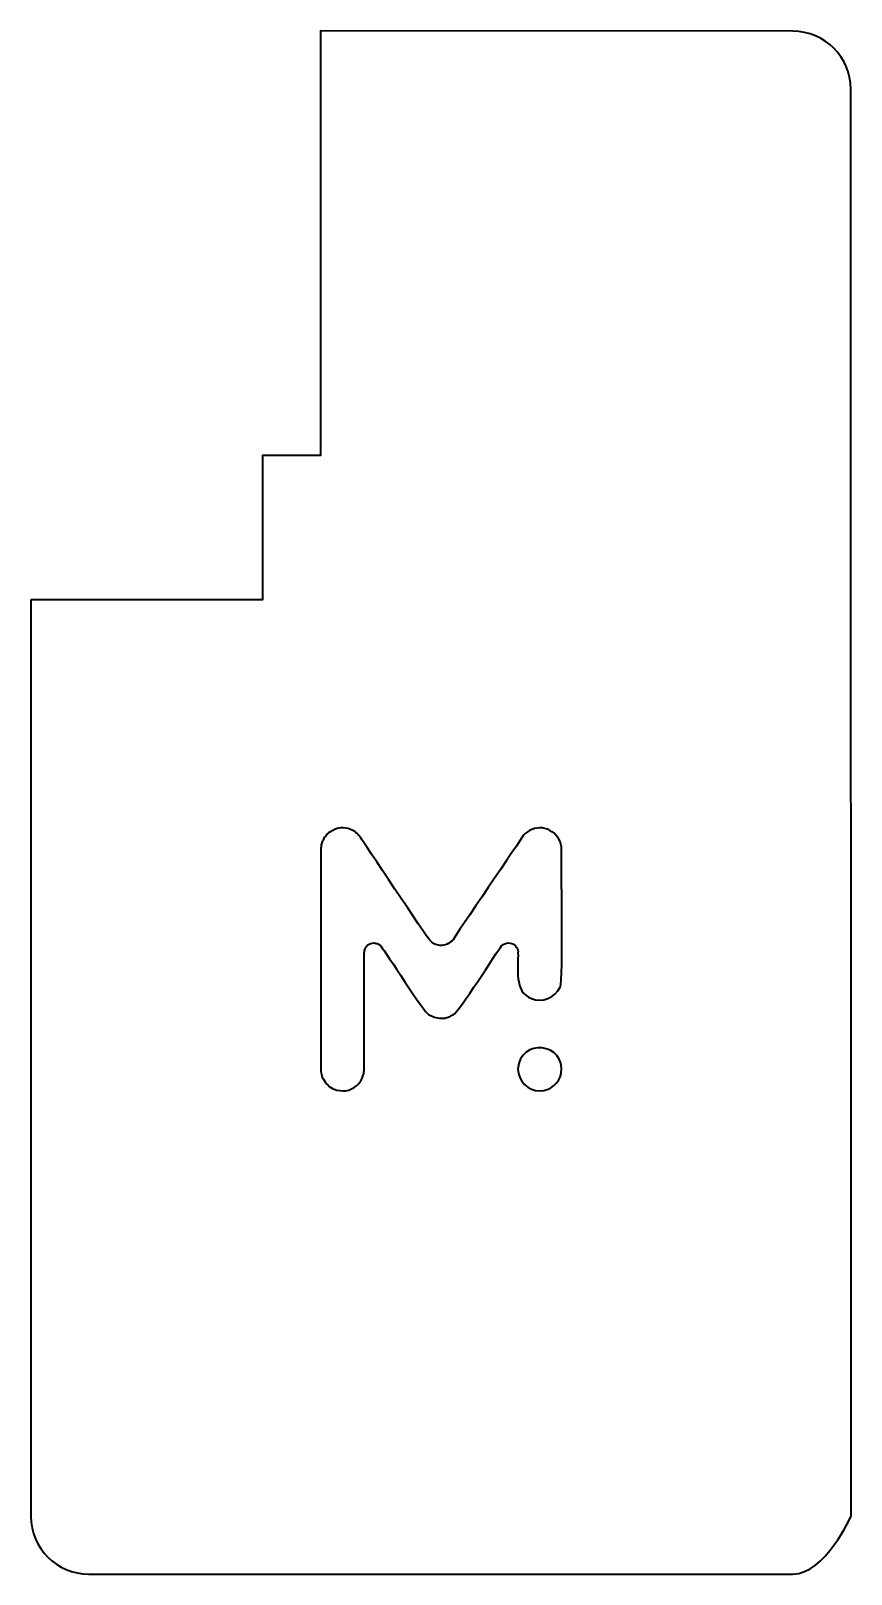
# Model space of a CAD drawing. Header units: millimetres. Extents: x 127.2 to 169.8, y -145 to -64.9.
import ezdxf

# ---------------------------------------------------------------- set-up
doc = ezdxf.new("R2010")
doc.units = ezdxf.units.MM
doc.header["$MEASUREMENT"] = 0
doc.layers.add('Calque 1', color=7, linetype='Continuous', lineweight=0)

msp = doc.modelspace()

# ---------------------------------------------------------------- linework, layer by layer
at = {"layer": 'Calque 1', "color": 18, "lineweight": 35, "true_color": 0x000000}
for points, knots in [([(127.243, -94.45), (127.243, -94.45), (139.244, -94.45), (139.244, -94.45), (139.244, -94.45), (139.244, -86.957), (139.244, -86.957), (139.244, -86.957), (142.25, -86.957), (142.25, -86.957), (142.25, -86.957), (142.25, -64.944), (142.25, -64.944), (142.25, -64.944), (166.75, -64.965), (166.75, -64.965), (168.404, -64.965), (169.745, -66.306), (169.745, -67.96), (169.745, -67.96), (169.766, -141.948), (169.766, -141.948), (169.766, -141.948), (168.404, -144.954), (166.75, -144.954), (166.75, -144.954), (130.238, -144.954), (130.238, -144.954), (128.584, -144.954), (127.243, -143.613), (127.243, -141.959), (127.243, -141.959), (127.243, -94.45), (127.243, -94.45)], [0, 0, 0, 0, 1, 1, 1, 2, 2, 2, 3, 3, 3, 4, 4, 4, 5, 5, 5, 6, 6, 6, 7, 7, 7, 8, 8, 8, 9, 9, 9, 10, 10, 10, 11, 11, 11, 11]), ([(142.271, -118.75), (142.281, -118.697), (142.264, -107.387), (142.271, -107.341), (142.271, -107.278), (142.305, -107.216), (142.292, -107.15), (142.312, -107.083), (142.351, -107.009), (142.356, -106.939), (142.403, -106.888), (142.427, -106.808), (142.461, -106.748), (142.513, -106.741), (142.524, -106.678), (142.546, -106.642), (142.583, -106.645), (142.596, -106.599), (142.61, -106.579), (142.784, -106.447), (142.985, -106.318), (143.202, -106.282), (143.481, -106.212), (143.919, -106.321), (144.112, -106.536), (144.178, -106.561), (144.217, -106.597), (144.239, -106.663), (144.29, -106.678), (144.302, -106.728), (144.324, -106.769), (144.411, -106.865), (147.818, -112.019), (147.922, -112.082), (148.044, -112.25), (148.252, -112.334), (148.452, -112.357), (148.709, -112.371), (148.957, -112.254), (149.129, -112.061), (149.209, -111.9), (152.695, -106.818), (152.77, -106.664), (152.881, -106.517), (153.044, -106.423), (153.214, -106.346), (153.926, -106.039), (154.766, -106.617), (154.759, -107.383), (154.698, -107.797), (154.883, -114.222), (154.675, -114.516), (154.427, -115.061), (153.754, -115.367), (153.193, -115.109), (152.268, -114.776), (152.528, -113.501), (152.494, -112.738), (152.513, -112.641), (152.461, -112.571), (152.452, -112.484), (152.417, -112.447), (152.364, -112.407), (152.346, -112.357), (152.137, -112.181), (151.851, -112.192), (151.648, -112.378), (151.406, -112.646), (149.424, -115.847), (149.129, -115.956), (149.051, -115.967), (149.012, -116.042), (148.917, -116.061), (148.889, -116.065), (148.728, -116.108), (148.727, -116.125), (148.652, -116.125), (148.569, -116.125), (148.494, -116.125), (148.258, -116.148), (148.055, -116.037), (147.859, -115.934), (147.658, -115.908), (145.595, -112.621), (145.404, -112.421), (145.407, -112.38), (145.351, -112.352), (145.319, -112.336), (145.272, -112.301), (145.207, -112.251), (145.15, -112.251), (145.001, -112.189), (144.832, -112.26), (144.705, -112.336), (144.666, -112.402), (144.573, -112.442), (144.578, -112.527), (144.521, -112.591), (144.556, -112.689), (144.515, -112.738), (144.515, -112.738), (144.515, -118.75), (144.515, -118.75), (144.517, -118.862), (144.516, -118.987), (144.472, -119.088), (144.355, -119.512), (143.99, -119.824), (143.562, -119.893), (143.359, -119.893), (143.151, -119.908), (142.969, -119.808), (142.855, -119.763), (142.712, -119.704), (142.652, -119.596), (142.538, -119.537), (142.466, -119.414), (142.419, -119.3), (142.311, -119.177), (142.275, -118.914), (142.271, -118.75)], [0, 0, 0, 0, 1, 1, 1, 2, 2, 2, 3, 3, 3, 4, 4, 4, 5, 5, 5, 6, 6, 6, 7, 7, 7, 8, 8, 8, 9, 9, 9, 10, 10, 10, 11, 11, 11, 12, 12, 12, 13, 13, 13, 14, 14, 14, 15, 15, 15, 16, 16, 16, 17, 17, 17, 18, 18, 18, 19, 19, 19, 20, 20, 20, 21, 21, 21, 22, 22, 22, 23, 23, 23, 24, 24, 24, 25, 25, 25, 26, 26, 26, 27, 27, 27, 28, 28, 28, 29, 29, 29, 30, 30, 30, 31, 31, 31, 32, 32, 32, 33, 33, 33, 34, 34, 34, 35, 35, 35, 36, 36, 36, 37, 37, 37, 38, 38, 38, 39, 39, 39, 40, 40, 40, 40]), ([(153.637, -119.893), (153.002, -119.928), (152.525, -119.37), (152.494, -118.771), (152.596, -117.136), (154.995, -117.403), (154.738, -119.004), (154.627, -119.498), (154.163, -119.916), (153.637, -119.893)], [0, 0, 0, 0, 1, 1, 1, 2, 2, 2, 3, 3, 3, 3])]:
    msp.add_open_spline(points, degree=3, knots=knots, dxfattribs=at)

doc.saveas('drawing.dxf')
